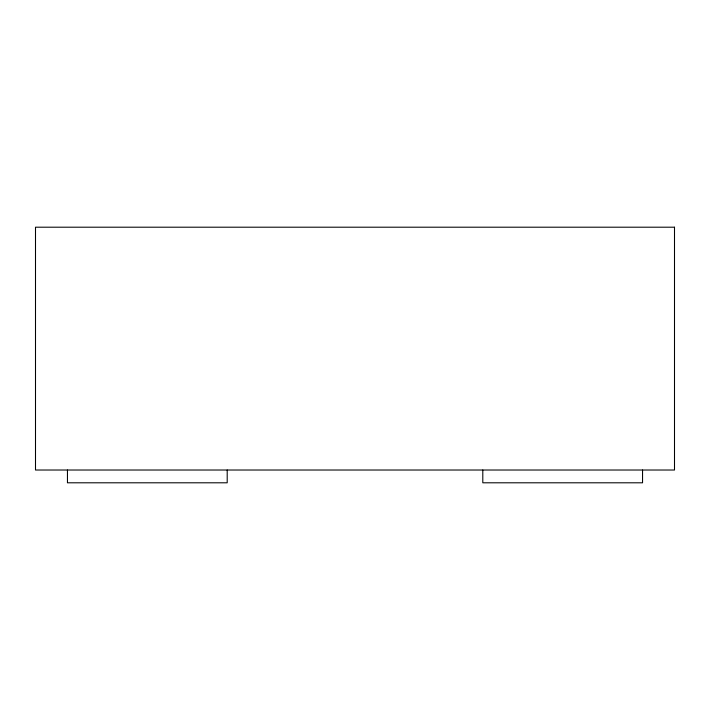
<?xml version="1.0" encoding="UTF-8"?>
<svg xmlns="http://www.w3.org/2000/svg" width="710" height="710" viewBox="0 0 710 710"><rect width="100%" height="100%" fill="white"/><g stroke="black" fill="none" stroke-linecap="round" stroke-linejoin="round"><path stroke-width="1.06" d="M642.55 470.02L642.55 482.8L482.8 482.8L482.8 470.02M227.2 470.02L227.2 482.8L67.45 482.8L67.45 470.02M674.5 227.2L35.5 227.2L35.5 470.02L674.5 470.02L674.5 227.2"/></g></svg>
